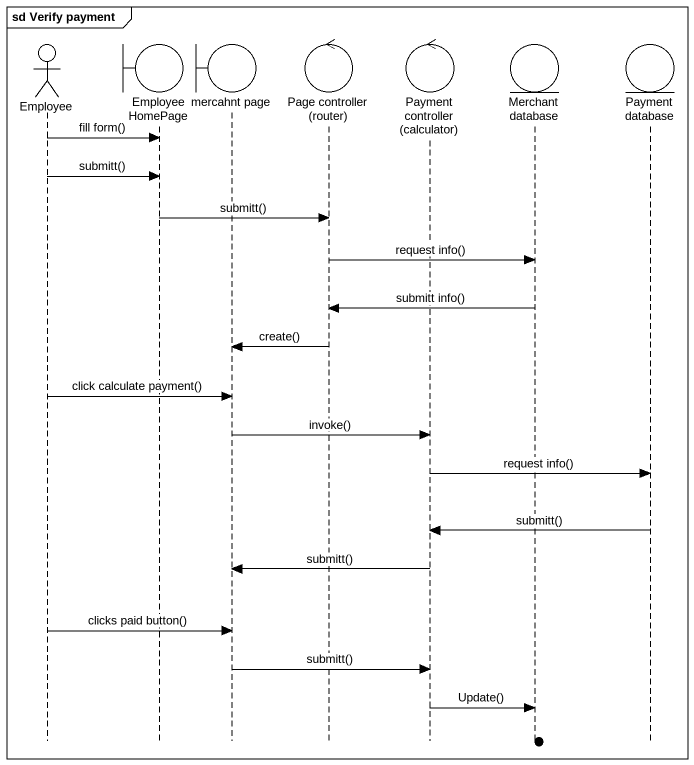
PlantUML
@startuml
mainframe sd Verify payment
hide footbox
actor Employee
boundary "Employee HomePage" as Employee_HomePage
boundary "mercahnt page" as mercahnt_page
control "Page controller (router)" as Page_controller_router
control "Payment controller (calculator)" as Payment_controller
entity "Merchant database" as Merchant_database
entity "Payment database" as Payment_database

Employee -> Employee_HomePage : fill form()
Employee -> Employee_HomePage : submitt()
Employee_HomePage -> Page_controller_router : submitt()
Page_controller_router -> Merchant_database : request info()
Merchant_database -> Page_controller_router : submitt info()
Page_controller_router -> mercahnt_page : create()
Employee -> mercahnt_page : click calculate payment()
mercahnt_page -> Payment_controller : invoke()
Payment_controller -> Payment_database : request info()
Payment_database -> Payment_controller : submitt()
Payment_controller -> mercahnt_page : submitt()
Employee -> mercahnt_page : clicks paid button()
mercahnt_page -> Payment_controller : submitt()
Payment_controller -> Merchant_database : Update()
@enduml
